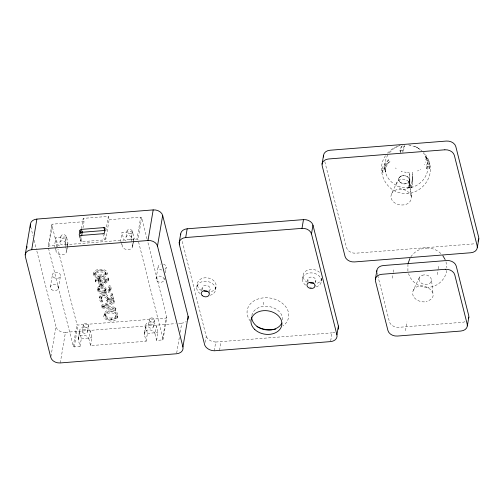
<?xml version="1.0" encoding="UTF-8"?>
<svg xmlns="http://www.w3.org/2000/svg" width="504" height="504" viewBox="0 0 504 504"><rect width="100%" height="100%" fill="white"/><g stroke="black" fill="none" stroke-linecap="round" stroke-linejoin="round"><path stroke-width="0.38" stroke-dasharray="2.52 1.89" d="M412.587 176.923L412.555 179.745M101.247 296.667L101.039 299.496L102.539 302.022L102.835 300.277C96.579 293.687 110.389 292.906 106.753 300.844L107.383 301.398L113.299 300.548L113.595 298.796L112.342 293.826L110.993 293.933L110.697 295.678L111.712 299.678L107.919 300.239C108.492 292.465 94.928 295.483 101.134 302.135L102.539 302.022M409.865 181.219L409.821 172.551L409.525 180.394L408.593 185.441L409.21 187.898L411.85 187.69L412.096 186.077M412.555 179.796L412.442 182.398M107.919 300.239C111.346 291.469 94.853 292.219 101.43 300.384L101.134 302.135M409.802 182.498L409.865 181.301M412.272 179.103L412.467 172.343L412.587 176.879M409.796 182.606L409.336 187.104M412.436 182.492L412.114 185.957M418.95 279.084C419.215 284.88 428.816 286.637 431.273 281.452M409.966 184.08L409.721 186.203M390.877 196.428L391.576 193.58L397.108 181.963C399.748 177.761 406.772 178.466 409.317 182.429M431.506 280.476L431.311 281.358M418.956 278.958L419.7 276.986L421.193 275.694M412.266 179.128L412.058 181.163M97.555 289.592C98.085 297.593 114.937 293.92 110.326 285.755L109.066 285.856L108.77 287.608C112.222 290.506 103.616 295.149 105.09 290.77C109.494 285.529 96.711 283.128 97.555 289.592C99.067 284.987 108.763 288.212 104.794 292.515M97.852 287.847C97.971 293.933 108.581 293.246 110.823 288.968M117.419 317.822C116.903 303.918 92.308 316.821 110.426 321.01C116.084 322.56 120.481 315.328 115.983 311.453C112.354 308.876 104.259 309.242 104.101 314.924M98.816 289.957C98.652 293.952 106.13 293.63 104.977 289.17C104.908 285.529 97.99 286.121 98.816 289.957C99.893 287.69 104.712 288.011 104.681 290.915M99.112 288.206C98.671 291.224 104.561 292.32 104.977 289.17M104.397 313.173C103.421 320.122 115.195 321.476 117.715 316.071M109.33 290.235L109.702 287.809L109.066 285.856M400.598 152.29L401.335 147.918L402.224 145.675M403.351 151.112L404.825 145.536M105.342 315.995C104.404 309.563 117.067 309.387 116.348 315.674C116.311 322.421 102.4 320.657 105.714 313.545M116.052 317.419C116.676 311.995 107.554 311.503 105.418 315.296M110.527 290.72L110.029 287.507L110.326 285.755M412.058 181.188L411.233 185.239L408.587 185.447M79.222 234.732L80.785 240.906A1.355 0.844 -14.2 0 0 81.957 241.674L104.422 239.904A1.355 0.844 -14.2 0 0 105.89 238.928L109.147 219.681L108.316 216.386L83.204 218.371L84.036 221.666L52.492 224.16A1.436 1.09 9.6 0 0 51.83 224.866L57.771 248.441M48.51 248.27L73.237 346.317A1.436 1.09 9.6 0 0 74.233 346.909L80.01 346.456L78.296 339.664L79.632 331.789A5.418 4.095 9.6 0 1 83.878 327.254A5.418 4.095 9.6 0 1 90.203 330.958L88.874 338.827L90.588 345.624L146.097 341.239L144.49 334.87L145.82 326.995A5.443 4.114 9.6 0 1 149.411 322.087L150.809 322.006A5.443 4.114 9.6 0 1 156.404 326.397L155.075 334.272L156.618 340.408L162.42 339.948A1.436 1.09 9.6 0 0 163.101 339.236L166.805 317.356L147.25 239.828M166.805 317.369L166.805 317.356A1.436 1.09 9.6 0 1 166.137 318.074L77.931 325.042A1.436 1.09 9.6 0 1 76.948 324.463L57.96 249.203M51.83 224.866L48.126 246.752A1.436 1.09 9.6 0 1 48.794 246.028L54.545 245.568L55.875 237.693L66.496 236.855L67.889 242.386L67.624 245.618M48.812 246.021L52.51 224.154M67.505 246.336L66.66 251.345A5.443 4.114 9.6 0 1 62.339 254.841L60.927 254.816A5.443 4.114 9.6 0 1 55.957 251.156L56.561 247.577M56.681 246.859L57.286 243.281L55.875 237.693M50.35 287.041L52.422 274.793M59.9 242.518L60.934 236.395M65.274 243.155L65.23 242.613A2.709 2.047 9.6 0 0 62.282 240.767A2.709 2.047 9.6 0 0 59.894 242.695A2.709 2.047 9.6 0 0 62.427 244.881L63.126 244.894A2.709 2.047 9.6 0 0 65.274 243.155L66.263 236.489A2.709 2.047 9.6 0 0 63.321 234.643A2.709 2.047 9.6 0 0 60.934 236.571A2.709 2.047 9.6 0 0 63.46 238.757L64.159 238.77A2.709 2.047 9.6 0 0 66.314 237.031M65.514 246.109L65.161 244.73L66.496 236.855M58.414 288.036L60.48 275.789M66.66 251.345L67.889 242.386M50.91 356.63L55.957 326.781L36.25 248.648M81.446 228.778L83.204 218.371M80.785 240.906L81.547 236.395M82.99 227.865L84.036 221.666M60.266 362.943L65.444 332.331A8.127 6.143 9.6 0 1 55.957 326.781M73.25 346.33L76.948 324.463M74.252 346.909L77.956 325.042M78.208 338.581L79.544 330.712M82.228 331.04L83.267 324.916M80.01 346.456L81.346 338.587L79.632 331.789M93.505 274.277C93.448 268.38 101.789 268.783 105.657 270.358C109.639 273.376 105.386 278.926 101.046 277.849C82.448 277.326 103.37 264.487 106.911 274.819M94.802 274.441C94.695 269.539 101.543 270.289 104.782 271.089C107.944 273.47 104.07 277.811 100.756 276.702C86.008 276.803 102.785 267.511 105.607 274.661M95.502 281.906L95.798 280.155L98.746 279.928L98.456 281.673L95.502 281.906L95.231 280.822L95.527 279.071L98.475 278.838L98.104 277.351L99.427 277.25L99.798 278.731L99.502 280.482L108.139 279.802L108.436 278.05L99.798 278.731M87.602 331.701L88.641 325.578M105.802 231.254L108.316 216.386M95.231 280.822L98.179 280.589L97.808 279.103L98.104 277.351M98.179 280.589L98.475 278.838M99.502 280.482L99.13 278.995L99.427 277.25M100.718 285.296L99.779 281.572L100.075 279.821L107.176 279.248L101.014 283.55L100.718 285.296L106.88 280.993L107.163 279.191M100.756 276.702L101.052 274.951L104.99 274.113L105.897 272.91M98.834 290.833L99.13 289.082M108.436 278.05L108.442 281.005L100.951 286.436L99.679 286.537L99.975 284.791L98.746 279.928M90.588 345.624L91.917 337.749L90.203 330.958M100.951 286.436L101.247 284.691L108.738 279.254M99.679 298.04L99.975 296.289M103.881 292.364L104.177 290.619M103.944 305.38L115.769 307.427L115.788 310.414L102.041 307.837L101.751 306.69L102.047 304.939L113.98 300.321L113.998 303.326L103.648 307.125L103.944 305.38L114.295 301.575M102.041 307.837L102.047 304.939M104.807 292.654L105.09 290.77M105.802 290.783L106.098 289.038M107.383 301.398L107.68 299.647L107.05 299.099M121.017 241.826L120.645 240.351L121.974 232.476L132.489 231.645L134.077 237.951A5.443 4.114 9.6 0 1 132.539 240.786M113.299 300.548L112.046 295.571L112.342 293.826M111.712 299.678L112.008 297.933L110.993 293.933M133.535 241.265L132.747 245.826A5.443 4.114 9.6 0 1 128.803 249.581L127.405 249.637A5.443 4.114 9.6 0 1 122.126 246.242L122.491 244.094M122.976 241.233L123.461 238.367L121.974 232.476M113.998 303.326L113.98 300.321M111.611 319.738L111.907 317.993L114.95 317.255L116.348 315.674M126.057 236.924L127.09 230.801M115.788 310.414L115.769 307.427M131.279 238.31L132.313 232.186M132.747 245.826L131.153 239.52L132.489 231.645M132.577 246.884L133.547 241.158M133.667 240.446L133.913 239.009M131.153 239.52L136.981 239.06L140.698 217.192A1.436 1.09 9.6 0 1 141.687 217.772L147.061 239.066M141.693 217.785L137.995 239.652A1.436 1.09 9.6 0 0 137 239.06L136.981 239.06M144.39 332.722L145.725 324.847M156.076 278.693L158.149 266.446M148.371 325.502L149.405 319.385M146.097 341.239L147.426 333.364L145.82 326.995M153.619 326.806L154.659 320.683M164.14 279.688L164.398 278.158M165.306 272.796L166.213 267.441M156.618 340.408L157.954 332.539L156.404 326.397M162.439 339.948L166.118 318.081M176.696 353.002L179.418 336.924M180.193 332.331L181.742 323.152A8.127 6.143 9.6 0 0 186.253 321.489M196.749 287.343L197.335 283.84M201.739 290.254L202.123 288.005M209.425 293.498L210.187 289M205.267 342.323L206.249 336.489L181.957 240.15M215.561 289.661L216.153 286.159M214.257 350.79L215.737 342.04A9.582 7.239 9.6 0 1 206.249 336.489M219.542 350.375L221.023 341.624M302.413 279.153L303.005 275.656M307.465 281.975L307.843 279.726M315.536 282.832L315.825 279.77A4.064 3.074 9.6 0 0 310.502 277.15A4.064 3.074 9.6 0 0 308.291 281.32M316.247 286.896A9.532 7.207 9.6 0 0 321.344 281.156L321.817 278.353M330.681 340.88L332.035 332.861A8.127 6.143 9.6 0 0 334.952 332.149M428.513 161.337C421.766 152.939 430.076 163.598 428.06 166.364C428.06 173.628 424.129 180.741 417.948 184.565C406.054 192.749 387.784 185.157 385.232 170.932L385.535 171.958L382.391 172.204C380.892 167.851 384.502 163.724 387.444 160.858C393.479 155.207 384.004 164.556 385.106 166.433M382.391 172.204L383.519 168.645M385.106 166.44L384.911 169.048M387.11 163.731L390.222 161.085L387.595 164.096L386.171 166.723L385.478 169.376L385.535 171.952M400.346 152.756L399.993 150.249L401.688 145.543M402.986 152.548L402.639 150.041L404.271 145.398M392.257 278.189L393.12 273.086M393.246 272.355L393.737 269.445M409.21 187.898L409.324 187.23M407.95 264.109L407.9 271.007M426.208 166.679L426.712 168.689L429.862 168.462L429.339 166.402C430.246 161.343 427.115 156.593 424.066 152.857M429.862 168.462L429.912 164.896L428.52 161.343M405.5 330.693L406.98 321.949M437.189 274.642L438.052 269.539M438.178 268.808L438.669 265.898M446.708 270.453C445.586 279.373 437.655 286.795 428.671 287.261M133.667 240.509L134.064 238.228M107.207 273.067C105.279 277.395 94.891 277.88 93.801 272.532M425.477 162.376L425.565 161.923M398.828 178.391L398.752 180.098M409.361 181.169L409.462 179.468M100.951 298.412C102.123 294.953 107.938 297.234 106.753 300.844M385.623 168.5L385.856 167.612M404.17 147.055L404.384 146.45M409.324 181.257C407.415 185.296 400.674 184.552 398.947 180.716M397.108 181.963L396.711 184.458L397.719 186.625M398.828 178.384L399.099 177.773M419.366 277.515L413.242 290.38C410.061 297.681 419.706 303.225 426.056 301.619M409.689 186.285L409.387 186.845M109.626 288.49L108.278 290.033L105.115 290.852M426.718 168.701L427.814 165.167L427.562 161.765M424.759 164.398L424.532 164.884M383.563 168.55L385.396 165.659M387.822 155.056C385.157 159.459 384.149 164.821 385.012 169.892L381.868 170.15M385.522 155.736C375.896 169.174 384.552 190.184 400.825 192.982C416.959 197.102 433.446 181.144 429.912 164.896M399.231 177.597L401.159 176.072M391.576 193.58C395.917 186.631 408.171 188.37 411.088 195.785M413.242 290.38C420.733 277.383 445.057 295.646 426.113 301.606M409.38 186.858C406.709 190.556 400.535 189.995 397.769 186.688M410.848 256.889C414.131 251.843 419.845 248.472 425.855 248.094M389.365 152.832L393.391 148.888L398.261 146.166M385.421 165.627L387.078 163.756M387.469 153.147L392.232 148.938L397.637 146.185M420.62 169.237L420.191 169.539M418.931 170.283L418.459 170.535M421.376 275.606L422.257 275.234M417.52 170.963L418.024 170.736M398.784 145.965L400.277 145.499M101.751 306.69L113.683 302.072M422.176 275.26C425.653 274.012 430.567 275.619 431.474 279.493L433.018 293.618M401.272 176.035C404.328 174.831 408.782 176.243 409.487 179.72M398.759 145.82L399.275 145.662M108.215 298.488L112.008 297.933M107.68 299.647L113.595 298.796M399.88 150.917L402.526 150.709M411.195 185.245L411.85 187.69M429.339 166.402C423.278 168.512 428.438 164.008 427.335 161.381M109.147 219.681L140.679 217.192M65.161 244.73L120.645 240.351M97.808 279.103L99.13 278.995M99.779 281.572L106.88 280.993M99.975 284.791L101.247 284.691M108.77 287.608L110.029 287.507M110.697 295.678L112.046 295.571M101.43 300.384L102.835 300.277M65.444 332.331L175.499 323.644M178.624 323.398L181.742 323.152M81.346 338.587L91.917 337.749M147.426 333.364L157.954 332.539M215.737 342.04L332.035 332.861M406.93 187.91L408.215 187.834M426.56 248.056C431.985 247.817 437.453 250.009 441.246 253.89M408.524 273.565C410.981 281.818 419.366 287.771 427.965 287.299M407.641 193.442L407.956 193.423M425.603 248.113L426.768 248.044M427.757 287.312L428.923 287.248M111.907 317.993C109.324 318.396 105.701 317.375 105.638 314.244M101.052 274.951C99.143 275.02 95.294 275.499 95.098 272.689M408.901 172.557L407.856 172.507M408.612 144.9L415.586 146.758M406.722 172.412L407.326 172.463M103.648 307.125L115.473 309.179M404.466 172.047L405.5 172.242L405.065 172.16M102.337 306.092L116.084 308.662M409.834 145.064L410.269 145.146M401.757 171.31L402.167 171.454L401.184 171.114M414.149 146.198L414.641 146.387M415.195 146.607L416.663 147.25M416.298 147.105L417.703 147.792M417.199 147.571L421.936 150.753M418.226 148.163L421.489 150.709M395.419 167.971L396.207 168.55M423.196 152.561L425.672 156.347L427.335 161.374M409.368 182.511L409.966 184.067L411.359 196.818C411.768 208.41 391.495 207.106 390.884 196.478M425.672 156.347L426.434 158.004M426.775 158.905C422.176 152.088 429.351 160.152 429.181 161.904M398.91 180.615L398.777 180.199M446.002 261.79L446.909 267.788M411.106 195.829L411.359 196.818M376.948 272.343L377.521 274.623M377.71 275.386L389.409 321.76A8.127 6.143 9.6 0 0 398.897 327.31L462.332 322.302A8.127 6.143 9.6 0 0 465.249 321.59M324.809 161.608L346.506 247.634A8.127 6.143 9.6 0 0 355.994 253.184L472.292 244.005A8.127 6.143 9.6 0 0 475.209 243.293M263.151 302.192L264.191 306.306M138.569 241.933L163.107 339.224M121.199 242.556L122.126 246.242M104.334 232.747L105.89 238.928M102.866 233.724L104.422 239.904M108.139 279.802L108.442 281.005M100.075 279.821L101.014 283.55M98.456 281.673L99.679 286.537M95.527 279.071L95.798 280.155M80.401 235.5L81.957 241.674M79.575 236.326L80.791 241.132M65.684 246.803L66.559 250.261M54.545 245.568L54.898 246.966M55.075 247.666L55.957 251.156M30.706 226.649L32.999 235.752M34.146 240.301L36.061 247.886M385.018 169.917L385.232 170.925M384.779 168.027L385.012 169.892M321.344 281.156L321.13 279.254A9.532 7.207 9.6 0 0 306.797 273.672A9.532 7.207 9.6 0 0 306.104 285.491M410.023 184.71L411.44 197.763M425.735 159.333L425.76 159.869M144.49 334.87A5.443 4.114 9.6 0 1 148.082 329.956L149.474 329.881A5.443 4.114 9.6 0 1 155.075 334.272M78.296 339.664A5.418 4.095 9.6 0 1 82.549 335.129A5.418 4.095 9.6 0 1 88.874 338.827M67.99 243.47A5.443 4.114 9.6 0 1 66.175 246.191M59.604 246.072A5.443 4.114 9.6 0 1 57.286 243.281M126.025 241.038A5.443 4.114 9.6 0 1 123.461 238.367M163.485 264.115A4.064 3.074 9.6 0 1 164.833 269.464M161.904 270.005A4.064 3.074 9.6 0 1 158.212 267.259A4.064 3.074 9.6 0 1 160.398 264.039M251.824 315.479A15.58 11.775 9.6 0 1 268.726 306.47A15.58 11.775 9.6 0 1 282.631 320.053M202.526 289.605A4.064 3.074 9.6 0 1 204.063 285.705A4.064 3.074 9.6 0 1 209.418 286.915A4.064 3.074 9.6 0 1 208.807 291.016M315.913 280.583A4.064 3.074 9.6 0 1 315.284 282.064M250.318 321.105A21.004 15.876 9.6 0 1 255.333 300.132A21.004 15.876 9.6 0 1 283.531 304.29A21.004 15.876 9.6 0 1 282.958 325.918M321.861 278.277A9.532 7.207 9.6 0 1 315.699 283.702M307.371 282.397A9.532 7.207 9.6 0 1 305.222 271.473A9.532 7.207 9.6 0 1 319.467 272.261M201.487 290.613A9.488 7.169 9.6 0 1 200.239 279.317A9.488 7.169 9.6 0 1 214.817 281.849A9.488 7.169 9.6 0 1 209.752 292.049M311.453 287.362A9.532 7.207 9.6 0 1 309.613 287.028M200.233 293.693A9.488 7.169 9.6 0 1 199.748 282.75A9.488 7.169 9.6 0 1 213.929 284.974A9.488 7.169 9.6 0 1 210.3 295.275M151.937 317.967L151.244 318.005A2.709 2.047 9.6 0 0 149.373 320.185A2.709 2.047 9.6 0 0 152.126 322.1L152.819 322.062A2.709 2.047 9.6 0 0 154.69 319.882A2.709 2.047 9.6 0 0 151.937 317.967M150.904 324.091L150.211 324.129A2.709 2.047 9.6 0 0 148.995 327.392A2.709 2.047 9.6 0 0 153.474 327.14A2.709 2.047 9.6 0 0 150.904 324.091M130.435 233.528L129.736 233.56A2.709 2.047 9.6 0 1 127.109 231.871L127.008 231.33A2.709 2.047 9.6 0 1 129.433 229.427A2.709 2.047 9.6 0 1 132.35 231.298A2.709 2.047 9.6 0 1 130.435 233.528M129.396 239.652L128.703 239.683A2.709 2.047 9.6 0 1 126.076 237.995L125.975 237.453A2.709 2.047 9.6 0 1 128.4 235.551A2.709 2.047 9.6 0 1 131.317 237.422A2.709 2.047 9.6 0 1 129.396 239.652M82.889 332.583A2.709 2.047 9.6 0 0 87.463 332.218A2.709 2.047 9.6 0 0 84.395 329.314A2.709 2.047 9.6 0 0 82.889 332.583M83.922 326.46A2.709 2.047 9.6 0 0 88.502 326.101A2.709 2.047 9.6 0 0 85.434 323.19A2.709 2.047 9.6 0 0 83.922 326.46M53.405 277.106A4.064 3.074 9.6 0 0 60.272 276.564A4.064 3.074 9.6 0 0 55.673 272.204A4.064 3.074 9.6 0 0 53.405 277.106M51.339 289.353A4.064 3.074 9.6 0 0 58.206 288.811A4.064 3.074 9.6 0 0 53.6 284.451A4.064 3.074 9.6 0 0 51.339 289.353M157.065 281.005A4.064 3.074 9.6 0 0 163.932 280.463A4.064 3.074 9.6 0 0 159.327 276.104A4.064 3.074 9.6 0 0 157.065 281.005M400.371 182.316A5.418 4.095 9.6 0 0 409.343 180.999A5.418 4.095 9.6 0 0 402.646 175.556A5.418 4.095 9.6 0 0 400.371 182.316"/><path stroke-width="0.76" d="M25.2 254.885L30.379 224.267M26.762 248.081L27.021 246.557M30.253 227.417L30.511 225.887A8.127 6.143 9.6 0 1 36.886 219.083L153.185 209.903A8.127 6.143 9.6 0 1 162.672 215.454L188.118 316.348A8.127 6.143 9.6 0 1 187.834 319.517M188.118 316.348L182.939 346.96A8.127 6.143 9.6 0 1 176.564 353.764L60.266 362.943A8.127 6.143 9.6 0 1 50.778 357.393L25.339 256.505A8.127 6.143 9.6 0 1 31.708 249.701L36.886 219.083M79.966 230.353L79.222 234.732A1.355 0.844 -14.2 0 0 80.401 235.5L102.866 233.724A1.355 0.844 -14.2 0 0 104.334 232.747L105.078 228.375A1.355 0.844 -14.2 0 0 103.9 227.606L81.434 229.377A1.355 0.844 -14.2 0 0 79.966 230.353L80.69 233.239A1.355 0.844 -14.2 0 1 82.165 232.262L104.63 230.486A1.355 0.844 -14.2 0 1 105.122 230.511M80.69 233.239L80.942 231.752M81.68 235.62L82.335 231.739M182.939 346.96L157.494 246.072A8.127 6.143 9.6 0 0 148.006 240.521L153.185 209.903M157.494 246.072L162.672 215.454M179.191 242.726L180.671 233.982M180.671 234.788A8.127 6.143 9.6 0 1 187.179 228.797L303.477 219.618A8.127 6.143 9.6 0 1 312.965 225.168L338.411 326.056L336.93 334.807A8.127 6.143 9.6 0 1 330.561 341.605L214.257 350.79A9.582 7.239 9.6 0 1 204.769 345.24L179.329 244.346L179.695 242.159M179.329 244.346A8.127 6.143 9.6 0 1 185.699 237.542L187.179 228.797M336.93 334.807L311.485 233.913A8.127 6.143 9.6 0 0 301.997 228.362L303.477 219.618M322.043 164.165L323.524 155.421M311.485 233.913L312.965 225.168M375.335 279.468L376.809 270.724M477.32 247.571L478.8 238.82M467.359 325.868L468.833 317.117M408.139 263.195L409.973 258.35M31.708 249.701L148.006 240.521M185.699 237.542L301.997 228.362M442.877 255.774L445.133 259.547M103.9 227.606L104.63 230.486M81.434 229.377L82.165 232.262M281.831 323.026A15.58 11.775 9.6 0 1 264.613 329.647A15.58 11.775 9.6 0 1 251.685 317.01M207.931 291.4A4.064 3.074 9.6 0 1 203.899 290.909M313.74 283.027A4.064 3.074 9.6 0 1 309.702 282.605M275.682 329.15A21.004 15.876 9.6 0 1 256.927 326.567M338.411 326.056A8.127 6.143 9.6 0 1 338.127 329.232M468.418 318.673A8.127 6.143 9.6 0 0 468.701 315.498L456.24 266.081A8.127 6.143 9.6 0 0 446.752 260.53L383.317 265.539A8.127 6.143 9.6 0 0 376.809 271.53M477.975 241.088A8.127 6.143 9.6 0 0 478.661 237.201L455.818 146.607A8.127 6.143 9.6 0 0 446.33 141.057L330.032 150.236A8.127 6.143 9.6 0 0 323.656 157.04M444.849 149.801L328.551 158.981A8.127 6.143 9.6 0 0 322.176 165.784L345.026 256.385A8.127 6.143 9.6 0 0 354.514 261.935L470.812 252.75A8.127 6.143 9.6 0 0 477.187 245.946L454.337 155.352A8.127 6.143 9.6 0 0 444.849 149.801M445.271 269.281L381.837 274.289A8.127 6.143 9.6 0 0 375.467 281.087L387.929 330.504A8.127 6.143 9.6 0 0 397.417 336.055L460.851 331.046A8.127 6.143 9.6 0 0 467.221 324.248L454.759 274.831A8.127 6.143 9.6 0 0 445.271 269.281M315.025 285.831L314.937 285.018A4.064 3.074 9.6 0 0 308.536 282.776A4.064 3.074 9.6 0 0 309.122 288.011A4.064 3.074 9.6 0 0 315.025 285.831M254.766 329.477A15.58 11.775 9.6 0 0 281.093 327.398A15.58 11.775 9.6 0 0 263.453 310.678A15.58 11.775 9.6 0 0 254.766 329.477M202.224 295.565A4.064 3.074 9.6 0 0 209.091 295.023A4.064 3.074 9.6 0 0 204.485 290.663A4.064 3.074 9.6 0 0 202.224 295.565"/></g></svg>
